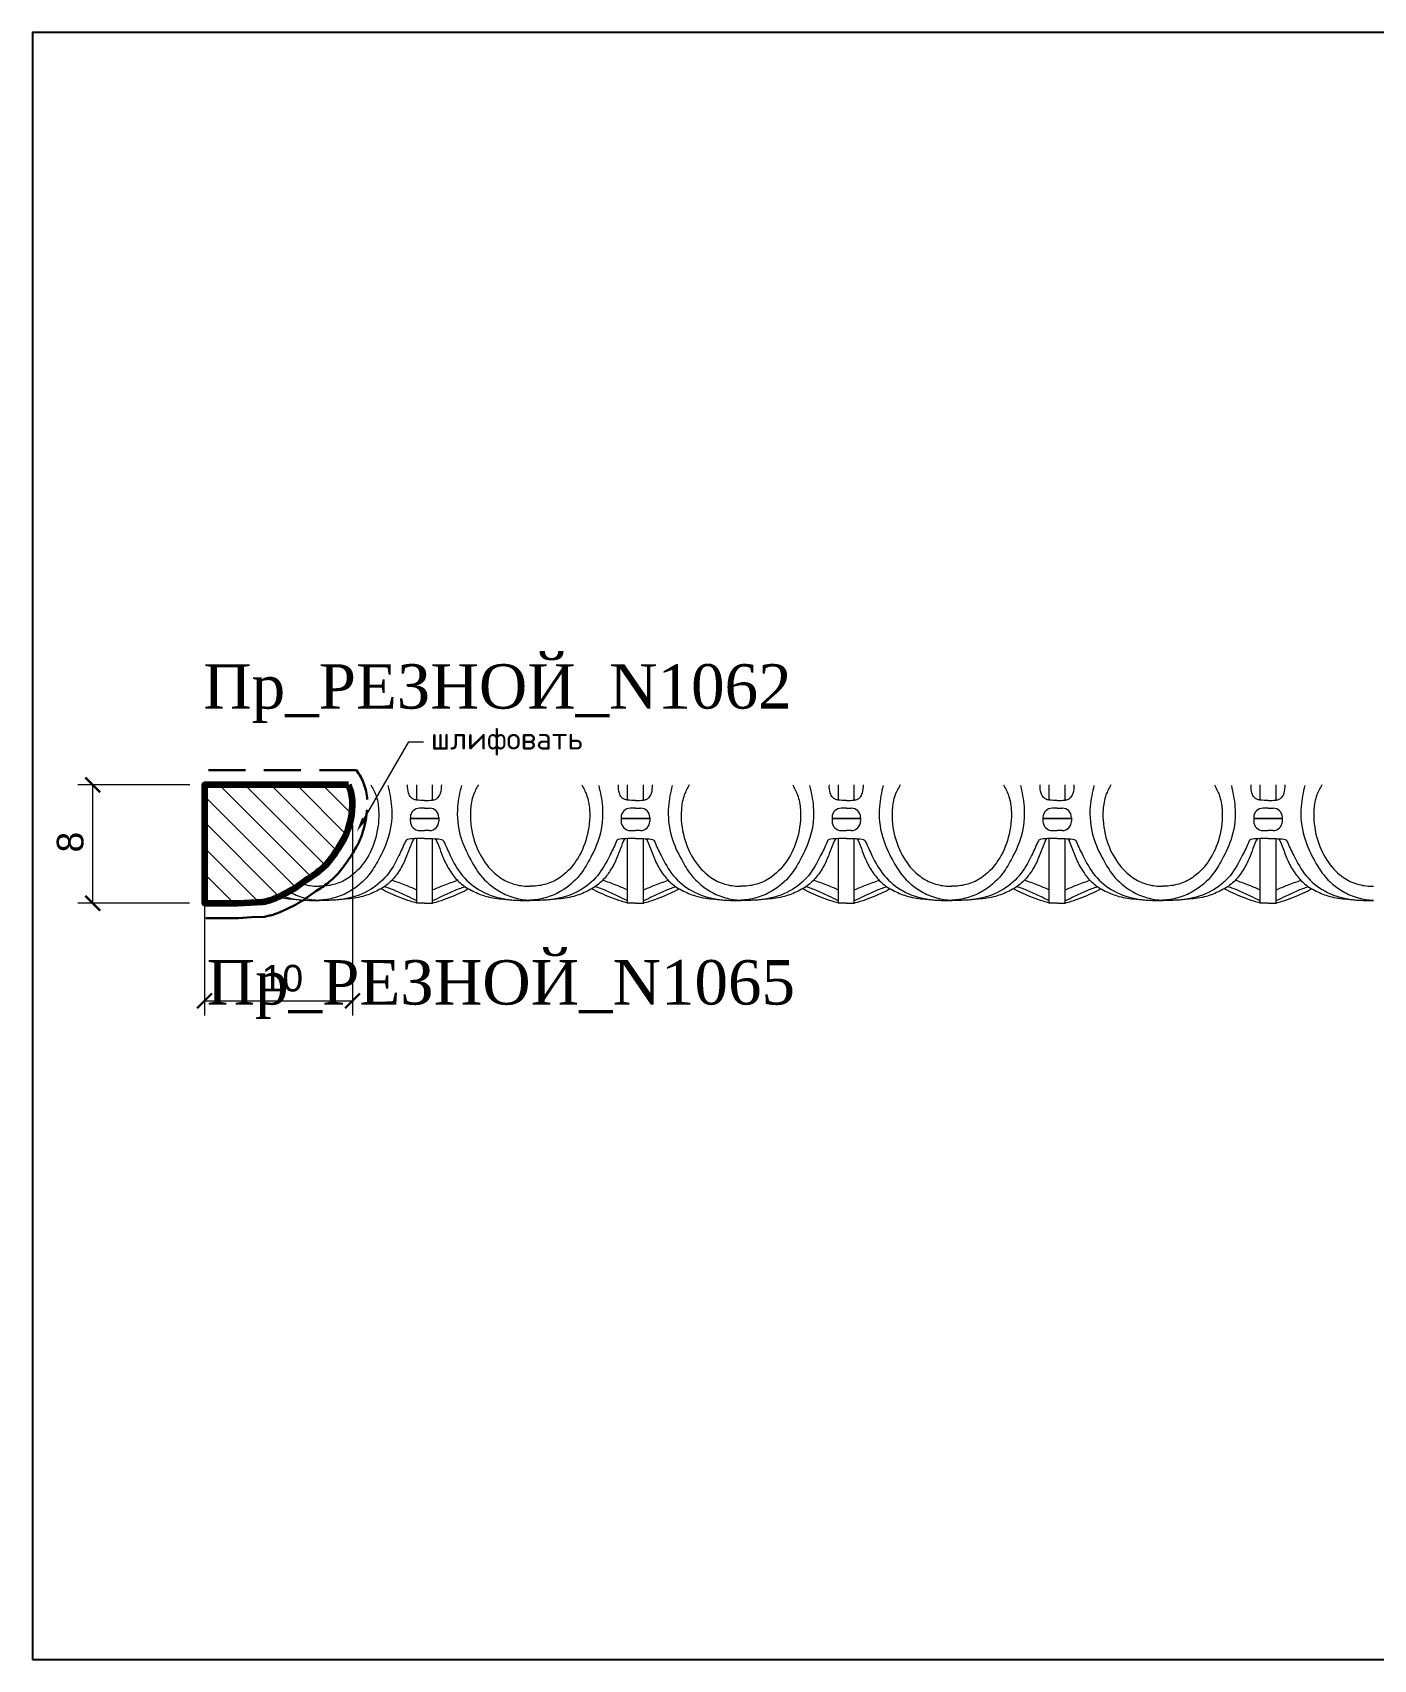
# Model space of a CAD drawing. Header units: millimetres. Extents: x 1290 to 1461, y -2515 to -2405.
# Drawn here: x 1289.8 to 1380.4, y -2514.9 to -2404.9 of the extents above; entities that cross this region are included whole.
import ezdxf
from ezdxf import colors
from ezdxf.entities.mleader import LeaderData, LeaderLine
from ezdxf.math import Vec2, Vec3

# ---------------------------------------------------------------- set-up
doc = ezdxf.new("R2010")
doc.units = ezdxf.units.MM
doc.linetypes.add('HIDDEN', pattern=[0.375, 0.25, -0.125])
for name, color, linetype, lineweight in [('0.05', 7, 'Continuous', 5), ('0.15', 7, 'Continuous', 15), ('линия 50', 1, 'Continuous', 140), ('служебный слой РАЗМЕРЫ', 7, 'Continuous', 9)]:
    doc.layers.add(name, color=color, linetype=linetype, lineweight=lineweight)
doc.layers.add('Outside panel', color=7, linetype='Continuous', lineweight=18, true_color=0x7f5e57)
doc.layers.add('размеры в модели', color=7, linetype='Continuous')
doc.styles.add('ELECT', font='times.ttf')
doc.styles.get("Standard").update_dxf_attribs({"font": 'arial.ttf'})
doc.styles.add('ЕСКД профили текст', font='isocpeur.ttf')
doc.dimstyles.new('M_1', dxfattribs={"dimtxt": 1.8, "dimasz": 1, "dimexe": 1, "dimexo": 1, "dimgap": 0.6, "dimtad": 1, "dimdec": 0, "dimdsep": 46, "dimtxsty": 'Standard', "dimblk": 'ARCHTICK', "dimcen": -5, "dimclrd": 7, "dimclre": 7, "dimclrt": 7, "dimadec": 0, "dimazin": 0, "dimtfac": 1, "dimtdec": 0, "dimtmove": 0, "dimatfit": 3, "dimfxl": 1, "dimtolj": 1, "dimtzin": 0, "dimlwd": 5, "dimlwe": 5, "dimarcsym": 0})

# ---------------------------------------------------------------- blocks, each defined once
blk = doc.blocks.new('_ArchTick')
at = {"color": 0, "linetype": 'ByBlock', "const_width": 0.15}
blk.add_lwpolyline([(-0.5, -0.5), (0.5, 0.5)], dxfattribs=at)
blk = doc.blocks.new('*D3')
at = {"layer": 'Defpoints', "color": 0, "ltscale": 1000, "transparency": 16777216}
for p in [(1293.86, -2455.8), (1301.42, -2455.8), (1301.41, -2463.8)]:
    blk.add_point(p, dxfattribs=at)
at = {"layer": 'размеры в модели', "color": 7, "lineweight": 5, "ltscale": 1000, "transparency": 16777216}
for p, q in [((1300.42, -2455.8), (1292.86, -2455.8)), ((1293.86, -2463.8), (1293.86, -2455.8)), ((1300.41, -2463.8), (1292.86, -2463.8))]:
    blk.add_line(p, q, dxfattribs=at)
for p, rotation in [((1293.86, -2455.8), 90), ((1293.86, -2463.8), 270)]:
    blk.add_blockref('_ArchTick', p, dxfattribs=dict(at, rotation=rotation))
at = {"layer": 'размеры в модели', "color": 7, "ltscale": 1000, "transparency": 16777216, "insert": (1292.34, -2459.67), "char_height": 1.8, "attachment_point": 5, "rotation": 90}
blk.add_mtext('\\A1;8', dxfattribs=at)
blk = doc.blocks.new('*D2')
at = {"layer": 'Defpoints', "color": 0, "ltscale": 1000, "transparency": 16777216}
for p in [(1301.42, -2455.8), (1311.42, -2457.49), (1311.42, -2470.4)]:
    blk.add_point(p, dxfattribs=at)
at = {"layer": 'размеры в модели', "color": 7, "lineweight": 5, "ltscale": 1000, "transparency": 16777216}
for p, q in [((1301.42, -2456.8), (1301.42, -2471.4)), ((1311.42, -2458.49), (1311.42, -2471.4)), ((1301.42, -2470.4), (1311.42, -2470.4))]:
    blk.add_line(p, q, dxfattribs=at)
at = {"layer": 'размеры в модели', "color": 7, "lineweight": 5, "ltscale": 1000, "transparency": 16777216, "rotation": 180}
blk.add_blockref('_ArchTick', (1301.42, -2470.4), dxfattribs=at)
at = {"layer": 'размеры в модели', "color": 7, "lineweight": 5, "ltscale": 1000, "transparency": 16777216}
blk.add_blockref('_ArchTick', (1311.42, -2470.4), dxfattribs=at)
at = {"layer": 'размеры в модели', "color": 7, "ltscale": 1000, "transparency": 16777216, "insert": (1306.68, -2468.88), "char_height": 1.8, "attachment_point": 5}
blk.add_mtext('\\A1;10', dxfattribs=at)

msp = doc.modelspace()

# ---------------------------------------------------------------- hatches: boundary and pattern name
at = {"layer": 'Outside panel', "ltscale": 1000}
h = msp.add_hatch(dxfattribs=at)
h.set_pattern_fill('ANSI31', color=256, scale=9.894831, angle=90)
h.set_pattern_definition([(135, (-308759.6766, 91450.1593), (-0.8745877676, -0.8745877676), [])])
edge = h.paths.add_edge_path()
edge.add_line((1311.14, -2455.8), (1301.41, -2455.8))
edge.add_line((1301.41, -2455.8), (1301.41, -2463.8))
edge.add_line((1301.41, -2463.8), (1303.69, -2463.8))
edge.add_line((1303.69, -2463.8), (1304.54, -2463.75))
edge.add_line((1304.54, -2463.75), (1305.36, -2463.71))
edge.add_arc((1304.64, -2459.86), 3.92, 280.5263, 295.7028)
edge.add_arc((1302.8, -2455.26), 8.87, 293.559, 303.2998)
edge.add_line((1307.67, -2462.67), (1308.29, -2462.21))
edge.add_arc((1305.14, -2456.64), 6.4, 299.4589, 315.2641)
edge.add_arc((1300.99, -2453.98), 11.27, 320.5121, 331.2354)
edge.add_arc((1306.3, -2457.09), 5.12, 333.2083, 362.7962)
edge.add_arc((1308.86, -2456.97), 2.55, 2.7988, 27.169)

# ---------------------------------------------------------------- linework, layer by layer
at = {"color": 6, "ltscale": 1000}
msp.add_lwpolyline([(1289.79, -2514.93), (1454.79, -2514.93), (1454.79, -2404.93), (1289.79, -2404.93)], close=True, dxfattribs=at)
at = {"layer": '0.05', "color": 5, "ltscale": 1000}
for q in [(1301.5, -2463.8), (1302.57, -2463.8)]:
    msp.add_line((1302.04, -2463.8), q, dxfattribs=at)
at = {"layer": '0.15', "color": 7, "ltscale": 1000}
for p, q in [((1315.76, -2456.81), (1315.76, -2455.8)), ((1316.83, -2456.81), (1316.83, -2455.8)), ((1330.01, -2456.81), (1330.01, -2455.8)), ((1331.09, -2456.81), (1331.09, -2455.8)), ((1344.27, -2456.81), (1344.27, -2455.8)), ((1345.34, -2456.81), (1345.34, -2455.8)), ((1358.53, -2456.81), (1358.53, -2455.8)), ((1359.6, -2456.81), (1359.6, -2455.8)), ((1372.78, -2456.81), (1372.78, -2455.8)), ((1373.86, -2456.81), (1373.86, -2455.8)), ((1316.29, -2457.37), (1315.96, -2457.37)), ((1316.29, -2457.37), (1316.63, -2457.37)), ((1330.55, -2457.37), (1330.21, -2457.37)), ((1330.55, -2457.37), (1330.89, -2457.37)), ((1344.81, -2457.37), (1344.47, -2457.37)), ((1344.81, -2457.37), (1345.14, -2457.37)), ((1359.06, -2457.37), (1358.73, -2457.37)), ((1359.06, -2457.37), (1359.4, -2457.37)), ((1373.32, -2457.37), (1372.98, -2457.37)), ((1373.32, -2457.37), (1373.66, -2457.37)), ((1315.3, -2458.08), (1317.28, -2458.08)), ((1317.28, -2458.08), (1315.3, -2458.08)), ((1315.33, -2458), (1315.33, -2458.26)), ((1317.26, -2458), (1317.26, -2458.26)), ((1329.56, -2458.08), (1331.54, -2458.08)), ((1331.54, -2458.08), (1329.56, -2458.08)), ((1329.59, -2458), (1329.59, -2458.26)), ((1331.52, -2458), (1331.52, -2458.26)), ((1345.8, -2458.08), (1343.82, -2458.08)), ((1343.82, -2458.08), (1345.8, -2458.08)), ((1343.84, -2458), (1343.84, -2458.26)), ((1345.77, -2458), (1345.77, -2458.26)), ((1360.05, -2458.08), (1358.07, -2458.08)), ((1358.07, -2458.08), (1360.05, -2458.08)), ((1358.1, -2458), (1358.1, -2458.26)), ((1360.03, -2458), (1360.03, -2458.26)), ((1372.33, -2458.08), (1374.31, -2458.08)), ((1374.31, -2458.08), (1372.33, -2458.08)), ((1372.35, -2458), (1372.35, -2458.26)), ((1374.28, -2458), (1374.28, -2458.26)), ((1315.76, -2463.8), (1315.76, -2459.44)), ((1315.96, -2458.89), (1316.29, -2458.89)), ((1316.63, -2458.89), (1316.29, -2458.89)), ((1316.83, -2463.8), (1316.83, -2459.44)), ((1330.01, -2463.8), (1330.01, -2459.44)), ((1330.21, -2458.89), (1330.55, -2458.89)), ((1330.89, -2458.89), (1330.55, -2458.89)), ((1331.09, -2463.8), (1331.09, -2459.44)), ((1344.27, -2463.8), (1344.27, -2459.44)), ((1344.47, -2458.89), (1344.81, -2458.89)), ((1345.14, -2458.89), (1344.81, -2458.89)), ((1345.34, -2463.8), (1345.34, -2459.44)), ((1358.53, -2463.8), (1358.53, -2459.44)), ((1358.73, -2458.89), (1359.06, -2458.89)), ((1359.4, -2458.89), (1359.06, -2458.89)), ((1359.6, -2463.8), (1359.6, -2459.44)), ((1372.78, -2463.8), (1372.78, -2459.44)), ((1372.98, -2458.89), (1373.32, -2458.89)), ((1373.66, -2458.89), (1373.32, -2458.89)), ((1373.86, -2463.8), (1373.86, -2459.44)), ((1316.29, -2463.8), (1315.76, -2463.8)), ((1316.29, -2463.8), (1316.83, -2463.8)), ((1330.55, -2463.8), (1330.01, -2463.8)), ((1330.55, -2463.8), (1331.09, -2463.8)), ((1344.81, -2463.8), (1344.27, -2463.8)), ((1344.81, -2463.8), (1345.34, -2463.8)), ((1359.06, -2463.8), (1358.53, -2463.8)), ((1359.06, -2463.8), (1359.6, -2463.8)), ((1373.32, -2463.8), (1372.78, -2463.8)), ((1373.32, -2463.8), (1373.86, -2463.8))]:
    msp.add_line(p, q, dxfattribs=at)
for points in [[(1316.29, -2459.43), (1315.76, -2459.43)], [(1316.29, -2459.43), (1316.83, -2459.43)], [(1330.55, -2459.43), (1330.01, -2459.43)], [(1330.55, -2459.43), (1331.09, -2459.43)], [(1344.81, -2459.43), (1344.27, -2459.43)], [(1344.81, -2459.43), (1345.34, -2459.43)], [(1359.06, -2459.43), (1358.53, -2459.43)], [(1359.06, -2459.43), (1359.6, -2459.43)], [(1373.32, -2459.43), (1372.78, -2459.43)], [(1373.32, -2459.43), (1373.86, -2459.43)]]:
    msp.add_lwpolyline(points, dxfattribs=at)
for centre, start, end in [((1315.96, -2458), 90, 180), ((1316.63, -2458), 0, 90), ((1330.21, -2458), 90, 180), ((1330.89, -2458), 0, 90), ((1344.47, -2458), 90, 180), ((1345.14, -2458), 0, 90), ((1358.73, -2458), 90, 180), ((1359.4, -2458), 0, 90), ((1372.98, -2458), 90, 180), ((1373.66, -2458), 0, 90), ((1315.96, -2458.26), 180, 270), ((1316.63, -2458.26), 270, 0), ((1330.21, -2458.26), 180, 270), ((1330.89, -2458.26), 270, 0), ((1344.47, -2458.26), 180, 270), ((1345.14, -2458.26), 270, 0), ((1358.73, -2458.26), 180, 270), ((1359.4, -2458.26), 270, 0), ((1372.98, -2458.26), 180, 270), ((1373.66, -2458.26), 270, 0)]:
    msp.add_arc(centre, 0.628, start, end, dxfattribs=at)
for points, knots in [([(1312.66, -2455.8), (1312.78, -2456.02), (1313.07, -2456.54), (1313.27, -2457.77), (1313.09, -2459.32), (1312.42, -2460.89), (1311.45, -2461.95), (1310.42, -2462.52), (1309.65, -2462.64), (1309.25, -2462.65), (1309.17, -2462.65)], [0, 0, 0, 0, 0.361677, 0.842836, 1.745468, 2.566064, 3.253714, 3.761332, 4.22742, 4.343262, 4.343262, 4.343262, 4.343262]), ([(1313.81, -2455.83), (1313.92, -2456.31), (1314.16, -2457.45), (1313.99, -2459.23), (1313.28, -2460.73), (1312.48, -2462.07), (1311.43, -2462.97), (1310.23, -2463.47), (1309.52, -2463.58), (1309.17, -2463.59)], [0, 0, 0, 0, 0.694898, 1.66277, 2.490489, 3.060599, 3.888181, 4.409541, 4.910443, 4.910443, 4.910443, 4.910443]), ([(1316.29, -2456.85), (1316.11, -2456.85), (1315.86, -2456.85), (1315.54, -2456.78), (1315.33, -2456.63), (1315.16, -2456.29), (1315.14, -2455.99), (1315.14, -2455.8)], [0, 0, 0, 0, 0.2599626, 0.3645668, 0.4619046, 0.6226137, 0.8880568, 0.8880568, 0.8880568, 0.8880568]), ([(1316.29, -2456.85), (1316.48, -2456.85), (1316.73, -2456.85), (1317.05, -2456.78), (1317.26, -2456.63), (1317.43, -2456.29), (1317.45, -2455.99), (1317.45, -2455.8)], [0, 0, 0, 0, 0.2599626, 0.3645668, 0.4619046, 0.6226137, 0.8880568, 0.8880568, 0.8880568, 0.8880568]), ([(1318.78, -2455.83), (1318.67, -2456.31), (1318.42, -2457.45), (1318.6, -2459.23), (1319.31, -2460.73), (1320.11, -2462.07), (1321.16, -2462.97), (1322.36, -2463.47), (1323.07, -2463.58), (1323.42, -2463.59)], [0, 0, 0, 0, 0.694898, 1.66277, 2.490489, 3.060599, 3.888181, 4.409541, 4.910443, 4.910443, 4.910443, 4.910443]), ([(1319.93, -2455.8), (1319.8, -2456.02), (1319.52, -2456.54), (1319.32, -2457.77), (1319.49, -2459.32), (1320.17, -2460.89), (1321.14, -2461.95), (1322.17, -2462.52), (1322.93, -2462.64), (1323.34, -2462.65), (1323.42, -2462.65)], [0, 0, 0, 0, 0.361677, 0.842836, 1.745468, 2.566064, 3.253714, 3.761332, 4.22742, 4.343262, 4.343262, 4.343262, 4.343262]), ([(1326.92, -2455.8), (1327.04, -2456.02), (1327.32, -2456.54), (1327.53, -2457.77), (1327.35, -2459.32), (1326.68, -2460.89), (1325.71, -2461.95), (1324.67, -2462.52), (1323.91, -2462.64), (1323.5, -2462.65), (1323.42, -2462.65)], [0, 0, 0, 0, 0.361677, 0.842836, 1.745468, 2.566064, 3.253714, 3.761332, 4.22742, 4.343262, 4.343262, 4.343262, 4.343262]), ([(1328.07, -2455.83), (1328.17, -2456.31), (1328.42, -2457.45), (1328.24, -2459.23), (1327.54, -2460.73), (1326.74, -2462.07), (1325.69, -2462.97), (1324.49, -2463.47), (1323.77, -2463.58), (1323.42, -2463.59)], [0, 0, 0, 0, 0.694898, 1.66277, 2.490489, 3.060599, 3.888181, 4.409541, 4.910443, 4.910443, 4.910443, 4.910443]), ([(1330.55, -2456.85), (1330.37, -2456.85), (1330.11, -2456.85), (1329.79, -2456.78), (1329.58, -2456.63), (1329.41, -2456.29), (1329.4, -2455.99), (1329.4, -2455.8)], [0, 0, 0, 0, 0.2599626, 0.3645668, 0.4619046, 0.6226137, 0.8880568, 0.8880568, 0.8880568, 0.8880568]), ([(1330.55, -2456.85), (1330.73, -2456.85), (1330.99, -2456.85), (1331.31, -2456.78), (1331.52, -2456.63), (1331.69, -2456.29), (1331.7, -2455.99), (1331.7, -2455.8)], [0, 0, 0, 0, 0.2599626, 0.3645668, 0.4619046, 0.6226137, 0.8880568, 0.8880568, 0.8880568, 0.8880568]), ([(1333.03, -2455.83), (1332.93, -2456.31), (1332.68, -2457.45), (1332.86, -2459.23), (1333.57, -2460.73), (1334.37, -2462.07), (1335.41, -2462.97), (1336.61, -2463.47), (1337.33, -2463.58), (1337.68, -2463.59)], [0, 0, 0, 0, 0.694898, 1.66277, 2.490489, 3.060599, 3.888181, 4.409541, 4.910443, 4.910443, 4.910443, 4.910443]), ([(1334.18, -2455.8), (1334.06, -2456.02), (1333.78, -2456.54), (1333.57, -2457.77), (1333.75, -2459.32), (1334.42, -2460.89), (1335.39, -2461.95), (1336.43, -2462.52), (1337.19, -2462.64), (1337.6, -2462.65), (1337.68, -2462.65)], [0, 0, 0, 0, 0.361677, 0.842836, 1.745468, 2.566064, 3.253714, 3.761332, 4.22742, 4.343262, 4.343262, 4.343262, 4.343262]), ([(1341.18, -2455.8), (1341.3, -2456.02), (1341.58, -2456.54), (1341.78, -2457.77), (1341.61, -2459.32), (1340.93, -2460.89), (1339.96, -2461.95), (1338.93, -2462.52), (1338.17, -2462.64), (1337.76, -2462.65), (1337.68, -2462.65)], [0, 0, 0, 0, 0.361677, 0.842836, 1.745468, 2.566064, 3.253714, 3.761332, 4.22742, 4.343262, 4.343262, 4.343262, 4.343262]), ([(1342.32, -2455.83), (1342.43, -2456.31), (1342.68, -2457.45), (1342.5, -2459.23), (1341.79, -2460.73), (1340.99, -2462.07), (1339.94, -2462.97), (1338.74, -2463.47), (1338.03, -2463.58), (1337.68, -2463.59)], [0, 0, 0, 0, 0.694898, 1.66277, 2.490489, 3.060599, 3.888181, 4.409541, 4.910443, 4.910443, 4.910443, 4.910443]), ([(1344.81, -2456.85), (1344.63, -2456.85), (1344.37, -2456.85), (1344.05, -2456.78), (1343.84, -2456.63), (1343.67, -2456.29), (1343.65, -2455.99), (1343.66, -2455.8)], [0, 0, 0, 0, 0.2599626, 0.3645668, 0.4619046, 0.6226137, 0.8880568, 0.8880568, 0.8880568, 0.8880568]), ([(1344.81, -2456.85), (1344.99, -2456.85), (1345.24, -2456.85), (1345.56, -2456.78), (1345.77, -2456.63), (1345.95, -2456.29), (1345.96, -2455.99), (1345.96, -2455.8)], [0, 0, 0, 0, 0.2599626, 0.3645668, 0.4619046, 0.6226137, 0.8880568, 0.8880568, 0.8880568, 0.8880568]), ([(1347.29, -2455.83), (1347.19, -2456.31), (1346.94, -2457.45), (1347.12, -2459.23), (1347.82, -2460.73), (1348.62, -2462.07), (1349.67, -2462.97), (1350.87, -2463.47), (1351.59, -2463.58), (1351.93, -2463.59)], [0, 0, 0, 0, 0.694898, 1.66277, 2.490489, 3.060599, 3.888181, 4.409541, 4.910443, 4.910443, 4.910443, 4.910443]), ([(1348.44, -2455.8), (1348.32, -2456.02), (1348.03, -2456.54), (1347.83, -2457.77), (1348.01, -2459.32), (1348.68, -2460.89), (1349.65, -2461.95), (1350.68, -2462.52), (1351.45, -2462.64), (1351.85, -2462.65), (1351.93, -2462.65)], [0, 0, 0, 0, 0.361677, 0.842836, 1.745468, 2.566064, 3.253714, 3.761332, 4.22742, 4.343262, 4.343262, 4.343262, 4.343262]), ([(1355.43, -2455.8), (1355.55, -2456.02), (1355.84, -2456.54), (1356.04, -2457.77), (1355.86, -2459.32), (1355.19, -2460.89), (1354.22, -2461.95), (1353.19, -2462.52), (1352.42, -2462.64), (1352.02, -2462.65), (1351.93, -2462.65)], [0, 0, 0, 0, 0.361677, 0.842836, 1.745468, 2.566064, 3.253714, 3.761332, 4.22742, 4.343262, 4.343262, 4.343262, 4.343262]), ([(1356.58, -2455.83), (1356.68, -2456.31), (1356.93, -2457.45), (1356.75, -2459.23), (1356.05, -2460.73), (1355.25, -2462.07), (1354.2, -2462.97), (1353, -2463.47), (1352.28, -2463.58), (1351.93, -2463.59)], [0, 0, 0, 0, 0.694898, 1.66277, 2.490489, 3.060599, 3.888181, 4.409541, 4.910443, 4.910443, 4.910443, 4.910443]), ([(1359.06, -2456.85), (1358.88, -2456.85), (1358.63, -2456.85), (1358.31, -2456.78), (1358.1, -2456.63), (1357.92, -2456.29), (1357.91, -2455.99), (1357.91, -2455.8)], [0, 0, 0, 0, 0.2599626, 0.3645668, 0.4619046, 0.6226137, 0.8880568, 0.8880568, 0.8880568, 0.8880568]), ([(1359.06, -2456.85), (1359.24, -2456.85), (1359.5, -2456.85), (1359.82, -2456.78), (1360.03, -2456.63), (1360.2, -2456.29), (1360.22, -2455.99), (1360.21, -2455.8)], [0, 0, 0, 0, 0.2599626, 0.3645668, 0.4619046, 0.6226137, 0.8880568, 0.8880568, 0.8880568, 0.8880568]), ([(1361.55, -2455.83), (1361.44, -2456.31), (1361.19, -2457.45), (1361.37, -2459.23), (1362.08, -2460.73), (1362.88, -2462.07), (1363.93, -2462.97), (1365.13, -2463.47), (1365.84, -2463.58), (1366.19, -2463.59)], [0, 0, 0, 0, 0.694898, 1.66277, 2.490489, 3.060599, 3.888181, 4.409541, 4.910443, 4.910443, 4.910443, 4.910443]), ([(1362.69, -2455.8), (1362.57, -2456.02), (1362.29, -2456.54), (1362.09, -2457.77), (1362.26, -2459.32), (1362.94, -2460.89), (1363.91, -2461.95), (1364.94, -2462.52), (1365.7, -2462.64), (1366.11, -2462.65), (1366.19, -2462.65)], [0, 0, 0, 0, 0.361677, 0.842836, 1.745468, 2.566064, 3.253714, 3.761332, 4.22742, 4.343262, 4.343262, 4.343262, 4.343262]), ([(1369.69, -2455.8), (1369.81, -2456.02), (1370.09, -2456.54), (1370.3, -2457.77), (1370.12, -2459.32), (1369.45, -2460.89), (1368.48, -2461.95), (1367.44, -2462.52), (1366.68, -2462.64), (1366.27, -2462.65), (1366.19, -2462.65)], [0, 0, 0, 0, 0.361677, 0.842836, 1.745468, 2.566064, 3.253714, 3.761332, 4.22742, 4.343262, 4.343262, 4.343262, 4.343262]), ([(1370.84, -2455.83), (1370.94, -2456.31), (1371.19, -2457.45), (1371.01, -2459.23), (1370.3, -2460.73), (1369.5, -2462.07), (1368.46, -2462.97), (1367.26, -2463.47), (1366.54, -2463.58), (1366.19, -2463.59)], [0, 0, 0, 0, 0.694898, 1.66277, 2.490489, 3.060599, 3.888181, 4.409541, 4.910443, 4.910443, 4.910443, 4.910443]), ([(1373.32, -2456.85), (1373.14, -2456.85), (1372.88, -2456.85), (1372.56, -2456.78), (1372.35, -2456.63), (1372.18, -2456.29), (1372.17, -2455.99), (1372.17, -2455.8)], [0, 0, 0, 0, 0.2599626, 0.3645668, 0.4619046, 0.6226137, 0.8880568, 0.8880568, 0.8880568, 0.8880568]), ([(1373.32, -2456.85), (1373.5, -2456.85), (1373.76, -2456.85), (1374.08, -2456.78), (1374.29, -2456.63), (1374.46, -2456.29), (1374.47, -2455.99), (1374.47, -2455.8)], [0, 0, 0, 0, 0.2599626, 0.3645668, 0.4619046, 0.6226137, 0.8880568, 0.8880568, 0.8880568, 0.8880568]), ([(1375.8, -2455.83), (1375.7, -2456.31), (1375.45, -2457.45), (1375.63, -2459.23), (1376.33, -2460.73), (1377.13, -2462.07), (1378.18, -2462.97), (1379.38, -2463.47), (1380.1, -2463.58), (1380.45, -2463.59)], [0, 0, 0, 0, 0.694898, 1.66277, 2.490489, 3.060599, 3.888181, 4.409541, 4.910443, 4.910443, 4.910443, 4.910443]), ([(1376.95, -2455.8), (1376.83, -2456.02), (1376.55, -2456.54), (1376.34, -2457.77), (1376.52, -2459.32), (1377.19, -2460.89), (1378.16, -2461.95), (1379.2, -2462.52), (1379.96, -2462.64), (1380.37, -2462.65), (1380.45, -2462.65)], [0, 0, 0, 0, 0.361677, 0.842836, 1.745468, 2.566064, 3.253714, 3.761332, 4.22742, 4.343262, 4.343262, 4.343262, 4.343262]), ([(1315.6, -2459.43), (1315.57, -2459.46), (1315.52, -2459.51), (1315.29, -2460.02), (1315.05, -2460.82), (1314.5, -2461.77), (1313.89, -2462.5), (1313.06, -2463), (1312.07, -2463.4), (1311.06, -2463.52), (1310.07, -2463.61), (1309.47, -2463.62), (1309.17, -2463.62)], [0, 0, 0, 0, 0.060829, 0.100207, 0.795255, 1.25365, 1.660452, 2.146005, 2.617345, 3.180698, 3.597497, 4.036637, 4.036637, 4.036637, 4.036637]), ([(1316.99, -2459.43), (1317.02, -2459.46), (1317.07, -2459.51), (1317.3, -2460.02), (1317.54, -2460.82), (1318.09, -2461.77), (1318.7, -2462.5), (1319.53, -2463), (1320.52, -2463.4), (1321.53, -2463.52), (1322.52, -2463.61), (1323.12, -2463.62), (1323.42, -2463.62)], [0, 0, 0, 0, 0.060829, 0.100207, 0.795255, 1.25365, 1.660452, 2.146005, 2.617345, 3.180698, 3.597497, 4.036637, 4.036637, 4.036637, 4.036637]), ([(1329.86, -2459.43), (1329.82, -2459.46), (1329.77, -2459.51), (1329.55, -2460.02), (1329.31, -2460.82), (1328.76, -2461.77), (1328.14, -2462.5), (1327.32, -2463), (1326.33, -2463.4), (1325.31, -2463.52), (1324.33, -2463.61), (1323.73, -2463.62), (1323.42, -2463.62)], [0, 0, 0, 0, 0.060829, 0.100207, 0.795255, 1.25365, 1.660452, 2.146005, 2.617345, 3.180698, 3.597497, 4.036637, 4.036637, 4.036637, 4.036637]), ([(1331.24, -2459.43), (1331.28, -2459.46), (1331.33, -2459.51), (1331.55, -2460.02), (1331.8, -2460.82), (1332.34, -2461.77), (1332.96, -2462.5), (1333.78, -2463), (1334.77, -2463.4), (1335.79, -2463.52), (1336.77, -2463.61), (1337.37, -2463.62), (1337.68, -2463.62)], [0, 0, 0, 0, 0.060829, 0.100207, 0.795255, 1.25365, 1.660452, 2.146005, 2.617345, 3.180698, 3.597497, 4.036637, 4.036637, 4.036637, 4.036637]), ([(1344.11, -2459.43), (1344.08, -2459.46), (1344.03, -2459.51), (1343.8, -2460.02), (1343.56, -2460.82), (1343.01, -2461.77), (1342.4, -2462.5), (1341.57, -2463), (1340.58, -2463.4), (1339.57, -2463.52), (1338.58, -2463.61), (1337.99, -2463.62), (1337.68, -2463.62)], [0, 0, 0, 0, 0.060829, 0.100207, 0.795255, 1.25365, 1.660452, 2.146005, 2.617345, 3.180698, 3.597497, 4.036637, 4.036637, 4.036637, 4.036637]), ([(1345.5, -2459.43), (1345.53, -2459.46), (1345.59, -2459.51), (1345.81, -2460.02), (1346.05, -2460.82), (1346.6, -2461.77), (1347.22, -2462.5), (1348.04, -2463), (1349.03, -2463.4), (1350.04, -2463.52), (1351.03, -2463.61), (1351.63, -2463.62), (1351.93, -2463.62)], [0, 0, 0, 0, 0.060829, 0.100207, 0.795255, 1.25365, 1.660452, 2.146005, 2.617345, 3.180698, 3.597497, 4.036637, 4.036637, 4.036637, 4.036637]), ([(1358.37, -2459.43), (1358.34, -2459.46), (1358.28, -2459.51), (1358.06, -2460.02), (1357.82, -2460.82), (1357.27, -2461.77), (1356.65, -2462.5), (1355.83, -2463), (1354.84, -2463.4), (1353.83, -2463.52), (1352.84, -2463.61), (1352.24, -2463.62), (1351.93, -2463.62)], [0, 0, 0, 0, 0.060829, 0.100207, 0.795255, 1.25365, 1.660452, 2.146005, 2.617345, 3.180698, 3.597497, 4.036637, 4.036637, 4.036637, 4.036637]), ([(1359.76, -2459.43), (1359.79, -2459.46), (1359.84, -2459.51), (1360.07, -2460.02), (1360.31, -2460.82), (1360.86, -2461.77), (1361.47, -2462.5), (1362.3, -2463), (1363.29, -2463.4), (1364.3, -2463.52), (1365.29, -2463.61), (1365.88, -2463.62), (1366.19, -2463.62)], [0, 0, 0, 0, 0.060829, 0.100207, 0.795255, 1.25365, 1.660452, 2.146005, 2.617345, 3.180698, 3.597497, 4.036637, 4.036637, 4.036637, 4.036637]), ([(1372.63, -2459.43), (1372.59, -2459.46), (1372.54, -2459.51), (1372.32, -2460.02), (1372.07, -2460.82), (1371.53, -2461.77), (1370.91, -2462.5), (1370.09, -2463), (1369.1, -2463.4), (1368.08, -2463.52), (1367.1, -2463.61), (1366.5, -2463.62), (1366.19, -2463.62)], [0, 0, 0, 0, 0.060829, 0.100207, 0.795255, 1.25365, 1.660452, 2.146005, 2.617345, 3.180698, 3.597497, 4.036637, 4.036637, 4.036637, 4.036637]), ([(1374.01, -2459.43), (1374.04, -2459.46), (1374.1, -2459.51), (1374.32, -2460.02), (1374.56, -2460.82), (1375.11, -2461.77), (1375.73, -2462.5), (1376.55, -2463), (1377.54, -2463.4), (1378.56, -2463.52), (1379.54, -2463.61), (1380.14, -2463.62), (1380.45, -2463.62)], [0, 0, 0, 0, 0.060829, 0.100207, 0.795255, 1.25365, 1.660452, 2.146005, 2.617345, 3.180698, 3.597497, 4.036637, 4.036637, 4.036637, 4.036637]), ([(1307.84, -2462.43), (1307.88, -2462.44), (1308.23, -2462.57), (1308.68, -2462.64), (1309.09, -2462.65), (1309.17, -2462.65)], [3.69802, 3.69802, 3.69802, 3.69802, 3.7613325, 4.2274195, 4.3432622, 4.3432622, 4.3432622, 4.3432622]), ([(1315.76, -2463.79), (1315.62, -2463.75), (1314.99, -2463.58), (1314.19, -2463.24), (1313.53, -2462.93), (1313.34, -2462.82)], [0, 0, 0, 0, 0.204162, 0.931012, 1.246887, 1.246887, 1.246887, 1.246887]), ([(1315.73, -2463.62), (1315.53, -2463.52), (1315.06, -2463.3), (1314.35, -2462.95), (1313.82, -2462.76), (1313.57, -2462.67)], [0, 0, 0, 0, 0.325837, 0.744924, 1.127673, 1.127673, 1.127673, 1.127673]), ([(1315.73, -2462.89), (1315.48, -2462.78), (1314.93, -2462.55), (1314.38, -2462.35), (1314.08, -2462.25)], [0, 0, 0, 0, 0.3887328, 0.8439871, 0.8439871, 0.8439871, 0.8439871]), ([(1316.83, -2463.79), (1316.97, -2463.75), (1317.6, -2463.58), (1318.4, -2463.24), (1319.06, -2462.93), (1319.25, -2462.82)], [0, 0, 0, 0, 0.204162, 0.931012, 1.246887, 1.246887, 1.246887, 1.246887]), ([(1316.86, -2462.89), (1317.11, -2462.78), (1317.65, -2462.55), (1318.21, -2462.35), (1318.51, -2462.25)], [0, 0, 0, 0, 0.3887328, 0.8439871, 0.8439871, 0.8439871, 0.8439871]), ([(1316.86, -2463.62), (1317.06, -2463.52), (1317.53, -2463.3), (1318.24, -2462.95), (1318.77, -2462.76), (1319.02, -2462.67)], [0, 0, 0, 0, 0.325837, 0.744924, 1.127673, 1.127673, 1.127673, 1.127673]), ([(1330.01, -2463.79), (1329.88, -2463.75), (1329.25, -2463.58), (1328.44, -2463.24), (1327.79, -2462.93), (1327.6, -2462.82)], [0, 0, 0, 0, 0.204162, 0.931012, 1.246887, 1.246887, 1.246887, 1.246887]), ([(1329.99, -2463.62), (1329.78, -2463.52), (1329.31, -2463.3), (1328.61, -2462.95), (1328.08, -2462.76), (1327.83, -2462.67)], [0, 0, 0, 0, 0.325837, 0.744924, 1.127673, 1.127673, 1.127673, 1.127673]), ([(1329.98, -2462.89), (1329.73, -2462.78), (1329.19, -2462.55), (1328.64, -2462.35), (1328.34, -2462.25)], [0, 0, 0, 0, 0.3887328, 0.8439871, 0.8439871, 0.8439871, 0.8439871]), ([(1331.09, -2463.79), (1331.23, -2463.75), (1331.85, -2463.58), (1332.66, -2463.24), (1333.31, -2462.93), (1333.51, -2462.82)], [0, 0, 0, 0, 0.204162, 0.931012, 1.246887, 1.246887, 1.246887, 1.246887]), ([(1331.12, -2462.89), (1331.37, -2462.78), (1331.91, -2462.55), (1332.46, -2462.35), (1332.76, -2462.25)], [0, 0, 0, 0, 0.3887328, 0.8439871, 0.8439871, 0.8439871, 0.8439871]), ([(1331.12, -2463.62), (1331.32, -2463.52), (1331.79, -2463.3), (1332.5, -2462.95), (1333.02, -2462.76), (1333.27, -2462.67)], [0, 0, 0, 0, 0.325837, 0.744924, 1.127673, 1.127673, 1.127673, 1.127673]), ([(1344.27, -2463.79), (1344.13, -2463.75), (1343.5, -2463.58), (1342.7, -2463.24), (1342.04, -2462.93), (1341.85, -2462.82)], [0, 0, 0, 0, 0.204162, 0.931012, 1.246887, 1.246887, 1.246887, 1.246887]), ([(1344.24, -2463.62), (1344.04, -2463.52), (1343.57, -2463.3), (1342.86, -2462.95), (1342.33, -2462.76), (1342.08, -2462.67)], [0, 0, 0, 0, 0.325837, 0.744924, 1.127673, 1.127673, 1.127673, 1.127673]), ([(1344.24, -2462.89), (1343.99, -2462.78), (1343.45, -2462.55), (1342.89, -2462.35), (1342.59, -2462.25)], [0, 0, 0, 0, 0.3887328, 0.8439871, 0.8439871, 0.8439871, 0.8439871]), ([(1345.34, -2463.79), (1345.48, -2463.75), (1346.11, -2463.58), (1346.91, -2463.24), (1347.57, -2462.93), (1347.76, -2462.82)], [0, 0, 0, 0, 0.204162, 0.931012, 1.246887, 1.246887, 1.246887, 1.246887]), ([(1345.37, -2462.89), (1345.62, -2462.78), (1346.17, -2462.55), (1346.72, -2462.35), (1347.02, -2462.25)], [0, 0, 0, 0, 0.3887328, 0.8439871, 0.8439871, 0.8439871, 0.8439871]), ([(1345.37, -2463.62), (1345.58, -2463.52), (1346.04, -2463.3), (1346.75, -2462.95), (1347.28, -2462.76), (1347.53, -2462.67)], [0, 0, 0, 0, 0.325837, 0.744924, 1.127673, 1.127673, 1.127673, 1.127673]), ([(1358.53, -2463.79), (1358.39, -2463.75), (1357.76, -2463.58), (1356.96, -2463.24), (1356.3, -2462.93), (1356.11, -2462.82)], [0, 0, 0, 0, 0.204162, 0.931012, 1.246887, 1.246887, 1.246887, 1.246887]), ([(1358.5, -2463.62), (1358.29, -2463.52), (1357.83, -2463.3), (1357.12, -2462.95), (1356.59, -2462.76), (1356.34, -2462.67)], [0, 0, 0, 0, 0.325837, 0.744924, 1.127673, 1.127673, 1.127673, 1.127673]), ([(1358.5, -2462.89), (1358.25, -2462.78), (1357.7, -2462.55), (1357.15, -2462.35), (1356.85, -2462.25)], [0, 0, 0, 0, 0.3887328, 0.8439871, 0.8439871, 0.8439871, 0.8439871]), ([(1359.6, -2463.79), (1359.74, -2463.75), (1360.37, -2463.58), (1361.17, -2463.24), (1361.83, -2462.93), (1362.02, -2462.82)], [0, 0, 0, 0, 0.204162, 0.931012, 1.246887, 1.246887, 1.246887, 1.246887]), ([(1359.63, -2462.89), (1359.88, -2462.78), (1360.42, -2462.55), (1360.98, -2462.35), (1361.28, -2462.25)], [0, 0, 0, 0, 0.3887328, 0.8439871, 0.8439871, 0.8439871, 0.8439871]), ([(1359.63, -2463.62), (1359.83, -2463.52), (1360.3, -2463.3), (1361.01, -2462.95), (1361.54, -2462.76), (1361.79, -2462.67)], [0, 0, 0, 0, 0.325837, 0.744924, 1.127673, 1.127673, 1.127673, 1.127673]), ([(1372.78, -2463.79), (1372.64, -2463.75), (1372.02, -2463.58), (1371.21, -2463.24), (1370.56, -2462.93), (1370.36, -2462.82)], [0, 0, 0, 0, 0.204162, 0.931012, 1.246887, 1.246887, 1.246887, 1.246887]), ([(1372.75, -2463.62), (1372.55, -2463.52), (1372.08, -2463.3), (1371.37, -2462.95), (1370.85, -2462.76), (1370.6, -2462.67)], [0, 0, 0, 0, 0.325837, 0.744924, 1.127673, 1.127673, 1.127673, 1.127673]), ([(1372.75, -2462.89), (1372.5, -2462.78), (1371.96, -2462.55), (1371.41, -2462.35), (1371.11, -2462.25)], [0, 0, 0, 0, 0.3887328, 0.8439871, 0.8439871, 0.8439871, 0.8439871]), ([(1373.86, -2463.79), (1373.99, -2463.75), (1374.62, -2463.58), (1375.43, -2463.24), (1376.08, -2462.93), (1376.27, -2462.82)], [0, 0, 0, 0, 0.204162, 0.931012, 1.246887, 1.246887, 1.246887, 1.246887]), ([(1373.88, -2463.62), (1374.09, -2463.52), (1374.56, -2463.3), (1375.26, -2462.95), (1375.79, -2462.76), (1376.04, -2462.67)], [0, 0, 0, 0, 0.325837, 0.744924, 1.127673, 1.127673, 1.127673, 1.127673]), ([(1373.89, -2462.89), (1374.14, -2462.78), (1374.68, -2462.55), (1375.23, -2462.35), (1375.53, -2462.25)], [0, 0, 0, 0, 0.3887328, 0.8439871, 0.8439871, 0.8439871, 0.8439871]), ([(1306.26, -2463.35), (1306.63, -2463.44), (1307.29, -2463.52), (1308.26, -2463.61), (1308.86, -2463.62), (1309.17, -2463.62)], [2.643396, 2.643396, 2.643396, 2.643396, 3.180698, 3.597497, 4.036637, 4.036637, 4.036637, 4.036637]), ([(1306.48, -2463.25), (1306.83, -2463.38), (1307.72, -2463.6), (1308.62, -2463.61), (1309.17, -2463.62)], [5.769425, 5.769425, 5.769425, 5.769425, 6.861854, 8.484475, 8.484475, 8.484475, 8.484475]), ([(1307.03, -2462.96), (1307.06, -2462.98), (1307.41, -2463.18), (1308.1, -2463.47), (1308.82, -2463.58), (1309.17, -2463.59)], [3.83976, 3.83976, 3.83976, 3.83976, 3.888181, 4.409541, 4.910443, 4.910443, 4.910443, 4.910443])]:
    msp.add_open_spline(points, degree=3, knots=knots, dxfattribs=at)
for points in [[(1315.76, -2459.43), (1315.23, -2459.47), (1315.06, -2459.53), (1314.99, -2459.64), (1314.56, -2460.58), (1313.72, -2461.94), (1312.47, -2462.97), (1310.79, -2463.52), (1309.17, -2463.62)], [(1316.83, -2459.43), (1317.35, -2459.47), (1317.53, -2459.53), (1317.6, -2459.64), (1318.03, -2460.58), (1318.86, -2461.94), (1320.12, -2462.97), (1321.8, -2463.52), (1323.42, -2463.62)], [(1330.01, -2459.43), (1329.49, -2459.47), (1329.31, -2459.53), (1329.25, -2459.64), (1328.81, -2460.58), (1327.98, -2461.94), (1326.72, -2462.97), (1325.04, -2463.52), (1323.42, -2463.62)], [(1331.09, -2459.43), (1331.61, -2459.47), (1331.79, -2459.53), (1331.85, -2459.64), (1332.29, -2460.58), (1333.12, -2461.94), (1334.38, -2462.97), (1336.06, -2463.52), (1337.68, -2463.62)], [(1344.27, -2459.43), (1343.75, -2459.47), (1343.57, -2459.53), (1343.51, -2459.64), (1343.07, -2460.58), (1342.24, -2461.94), (1340.98, -2462.97), (1339.3, -2463.52), (1337.68, -2463.62)], [(1345.34, -2459.43), (1345.87, -2459.47), (1346.04, -2459.53), (1346.11, -2459.64), (1346.54, -2460.58), (1347.38, -2461.94), (1348.64, -2462.97), (1350.32, -2463.52), (1351.93, -2463.62)], [(1358.53, -2459.43), (1358, -2459.47), (1357.83, -2459.53), (1357.76, -2459.64), (1357.33, -2460.58), (1356.49, -2461.94), (1355.23, -2462.97), (1353.55, -2463.52), (1351.93, -2463.62)], [(1359.6, -2459.43), (1360.12, -2459.47), (1360.3, -2459.53), (1360.36, -2459.64), (1360.8, -2460.58), (1361.63, -2461.94), (1362.89, -2462.97), (1364.57, -2463.52), (1366.19, -2463.62)], [(1372.78, -2459.43), (1372.26, -2459.47), (1372.08, -2459.53), (1372.02, -2459.64), (1371.58, -2460.58), (1370.75, -2461.94), (1369.49, -2462.97), (1367.81, -2463.52), (1366.19, -2463.62)], [(1373.86, -2459.43), (1374.38, -2459.47), (1374.56, -2459.53), (1374.62, -2459.64), (1375.06, -2460.58), (1375.89, -2461.94), (1377.15, -2462.97), (1378.83, -2463.52), (1380.45, -2463.62)]]:
    msp.add_spline(points, degree=3, dxfattribs=at)
at = {"layer": 'линия 50', "color": 1, "linetype": 'HIDDEN', "lineweight": 30, "ltscale": 10, "true_color": 0xff0909}
msp.add_lwpolyline([(1301.5, -2464.8), (1303.72, -2464.8), (1304.59, -2464.74), (1305.47, -2464.71, 0.069073), (1306.76, -2464.3, 0.042759), (1308.24, -2463.49), (1308.84, -2463.05, 0.068536), (1310.43, -2461.82, 0.048088), (1311.75, -2459.87, 0.130555), (1312.41, -2456.79, 0.15282), (1311.68, -2454.8), (1301.5, -2454.8)], format="xyb", dxfattribs=at)
at = {"layer": 'линия 50', "color": 7}
msp.add_lwpolyline([(1311.14, -2455.8), (1301.41, -2455.8), (1301.41, -2463.8), (1303.69, -2463.8), (1304.54, -2463.75), (1305.36, -2463.71, 0.066317), (1306.34, -2463.39, 0.042528), (1307.67, -2462.67), (1308.29, -2462.21, 0.069072), (1309.69, -2461.15, 0.046823), (1310.87, -2459.4, 0.129824), (1311.41, -2456.84, 0.106738), (1311.14, -2455.8)], format="xyb", dxfattribs=at)

# ---------------------------------------------------------------- texts
at = {"color": 7, "ltscale": 1000, "style": 'ELECT'}
for s, p in [('Пр_РЕЗНОЙ_N1062', (1301.33, -2450.64)), ('Пр_РЕЗНОЙ_N1065', (1301.56, -2470.65))]:
    msp.add_text(s, height=3, dxfattribs=at).set_placement(p)

# ---------------------------------------------------------------- dimensions: what is measured, and where the dimension line sits
at = {"layer": 'размеры в модели', "color": 5, "ltscale": 1000}
dim = msp.add_linear_dim(base=(1293.86, -2455.8), p1=(1301.41, -2463.8), p2=(1301.42, -2455.8), angle=90, dimstyle='M_1', dxfattribs=at)
dim.commit()
dim.dimension.update_dxf_attribs({"geometry": '*D3', "text_midpoint": (1293.86, -2459.67), "dimtype": 128})
dim = msp.add_linear_dim(base=(1311.42, -2470.4), p1=(1301.42, -2455.8), p2=(1311.42, -2457.49), dimstyle='M_1', dxfattribs=at)
dim.commit()
dim.dimension.update_dxf_attribs({"geometry": '*D2', "text_midpoint": (1306.68, -2470.4), "dimtype": 128})

# ---------------------------------------------------------------- leaders
at = {"layer": 'служебный слой РАЗМЕРЫ'}
ml = msp.add_multileader_mtext('Standard', dxfattribs=at)
ml.set_content('\\A1;шлифовать', color=256, style='ЕСКД профили текст')
ml.set_leader_properties(color=256, linetype='ByLayer', lineweight=-1)
ml.build(insert=Vec2(0, 0))
ml.multileader.update_dxf_attribs({"dogleg_length": 1, "arrow_head_size": 1})
ctx = ml.context
ctx.base_point, ctx.char_height, ctx.arrow_head_size, ctx.landing_gap_size, ctx.plane_origin = Vec3(1316.22, -2452.88), 1.5, 1, 0.5, Vec3(1329.7, -2426.72)
notes = []
notes.append((ctx, [(1, (1, 1, 0), (1315.22, -2452.88), (1, 0), 1, [(0, [(1311.71, -2458.96)], 0, [])])]))
ctx.mtext.insert, ctx.mtext.flow_direction = Vec3(1316.72, -2451.91), 5
for ctx, leaders in notes:
    for number, flags, end, landing, length, lines in leaders:
        leader = LeaderData()
        leader.index, (leader.has_last_leader_line, leader.has_dogleg_vector, leader.attachment_direction) = number, flags
        leader.last_leader_point, leader.dogleg_vector, leader.dogleg_length = Vec3(end), Vec3(landing), length
        for number, points, colour, breaks in lines:
            line = LeaderLine()
            line.index, line.vertices, line.color, line.breaks = number, Vec3.list(points), colors.encode_raw_color(colour), breaks
            leader.lines.append(line)
        ctx.leaders.append(leader)

doc.saveas('drawing.dxf')
